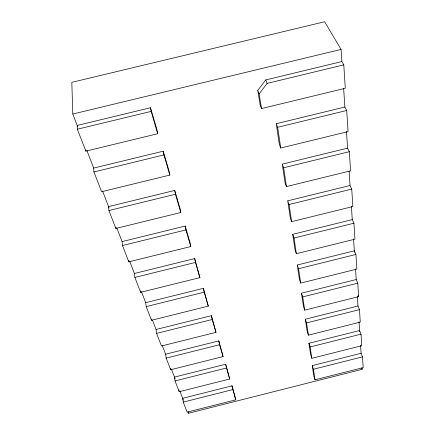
<?xml version="1.0" encoding="UTF-8"?>
<svg xmlns="http://www.w3.org/2000/svg" width="435" height="435" viewBox="0 0 435 435"><rect width="100%" height="100%" fill="white"/><g stroke="black" fill="none" stroke-linecap="round" stroke-linejoin="round"><path stroke-width="0.65" d="M257.765 90.398L265.736 79.926L341.861 61.552L343.791 64.875L345.292 88.272L261.517 108.576L260.173 105.042L257.765 90.398L259.119 93.895L261.517 108.576M259.119 93.895L267.155 83.384L343.791 64.875M187.98 412.027L188.453 413.25L362.154 369.315L362.067 367.999M165.632 354.215L166.175 358.097L170.694 369.739L223.09 356.575L218.8 340.893L165.632 354.215L162.353 345.733M357.978 306.022L305.354 319.208L307.181 331.47L308.393 335.151L360.262 322.123L359.462 309.644L357.978 306.022L357.336 296.284M225.634 364.226L174.473 377.091L175.039 380.94L179.225 391.723L229.675 379.01L225.634 364.226L229.675 379.01M308.937 343.275L359.593 330.535L361.028 334.14L361.773 345.711L311.819 358.304L310.633 354.65L308.937 343.275L310.139 346.945L311.819 358.304M175.039 380.94L226.445 368.005M310.139 346.945L361.028 334.14M231.98 385.872L182.678 398.313L183.26 402.119L187.148 412.141L235.786 399.841L231.98 385.872L235.786 399.841M361.094 353.291L362.485 356.869L363.176 367.624L314.994 379.809L313.842 376.188L312.265 365.612L361.094 353.291L360.577 345.406M183.26 402.119L232.785 389.613M314.994 379.809L313.434 369.25L362.485 356.869M156.073 329.485L211.415 315.674L215.983 332.356L161.477 345.994L156.589 333.4L156.073 329.485L152.446 320.1M356.232 279.531L357.766 283.163L358.63 296.665L304.701 310.16L303.456 306.457L301.482 293.195L356.232 279.531L355.525 268.819M156.589 333.4L212.215 319.507L215.983 332.356M304.701 310.16L302.744 296.904L357.766 283.163M166.175 358.097L219.604 344.705L223.09 356.575M308.393 335.151L306.583 322.9L359.462 309.644M140.646 292.325L199.921 277.622L194.684 258.569L134.426 273.474L134.861 277.421L140.646 292.325L140.494 291.01M352.279 219.599L292.717 234.324L295.05 249.989L296.355 253.703L354.949 239.168L353.927 223.215L352.279 219.599L351.404 206.266M145.709 302.662L203.401 288.323L208.283 306.126L151.494 320.28L146.187 306.599L145.709 302.662L141.386 291.488M297.284 264.997L354.34 250.821L355.928 254.453L356.869 269.102L300.699 283.098L299.427 279.384L297.284 264.997L298.573 268.71L300.699 283.098M146.187 306.599L204.194 292.179L208.283 306.126M298.573 268.71L355.928 254.453M122.099 241.588L185.163 226.069L190.03 242.686L190.802 246.536L128.814 261.837L122.485 245.53L122.099 241.588L116.721 227.674M287.736 200.839L350.034 185.511L351.746 189.1L352.861 206.538L291.619 221.654L290.281 217.957L287.736 200.839L289.085 204.521L291.619 221.654M122.485 245.53L185.919 229.914L185.163 226.069M289.085 204.521L351.746 189.1M134.861 277.421L195.462 262.425L194.684 258.569M292.717 234.324L294.038 238.032L353.927 223.215M174.729 190.438L108.581 206.614L108.908 210.535L115.857 228.451L180.813 212.503L180.068 208.675L174.729 190.438L175.457 194.249L180.813 212.503M282.272 164.131L347.57 148.156L349.349 151.69L350.577 170.835L286.431 186.577L285.066 182.917L282.272 164.131L283.653 167.769L286.431 186.577M108.908 210.535L175.457 194.249M283.653 167.769L349.349 151.69M85.858 151.146L157.698 133.735L157.03 130.027L150.499 107.739L77.202 125.427L77.343 129.217L85.858 151.146L85.793 149.868M93.688 168.084L163.228 151.184L169.117 171.298L169.829 175.082L101.605 191.726L93.933 171.956L93.688 168.084L86.875 150.461M276.252 123.714L344.863 107.037L346.711 110.485L348.065 131.598L280.733 148.025L279.335 144.42L276.252 123.714L277.666 127.276L280.733 148.025M93.933 171.956L163.919 154.936L163.228 151.184M277.666 127.276L346.711 110.485M77.686 126.677L72.797 114.035L341.062 49.421L341.861 61.552M77.343 129.217L151.141 111.398L150.499 107.739M341.062 49.421L324.63 21.75L71.824 82.345L72.797 114.035M358.13 295.457L358.63 296.665M265.736 79.926L267.155 83.384M102.529 190.96L109.06 207.848M129.603 261.005L134.426 273.474M171.341 368.989L175.169 378.89M180.074 391.576L183.407 400.2M361.675 368.064L362.154 369.315M301.482 293.195L302.744 296.904M305.354 319.208L306.583 322.9M312.265 365.612L313.434 369.25M151.141 111.398L157.698 133.735M163.919 154.936L169.829 175.082M185.919 229.914L190.802 246.536M195.462 262.425L199.921 277.622M218.8 340.893L219.604 344.705M211.415 315.674L212.215 319.507M203.401 288.323L204.194 292.179M188.241 411.923L188.453 413.25M178.937 389.809L179.225 391.723M294.038 238.032L296.355 253.703M170.509 368.45L170.694 369.739M151.331 318.969L151.494 320.28M128.678 260.522L128.814 261.837M115.737 227.135L115.857 228.451M343.623 88.24L344.863 107.037M346.472 131.446L347.57 148.156M349.098 171.325L350.034 185.511M353.552 238.864L354.427 252.153M359.022 321.851L359.68 331.823"/></g></svg>
